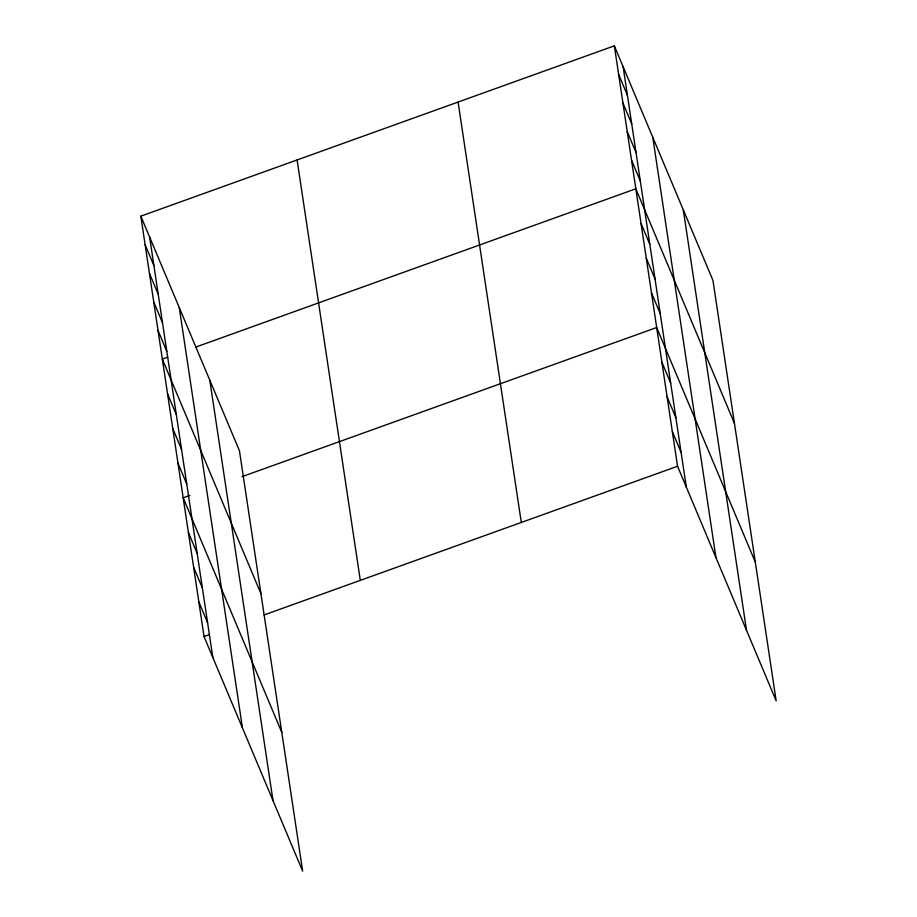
<?xml version="1.0" encoding="UTF-8"?>
<svg xmlns="http://www.w3.org/2000/svg" width="917" height="917" viewBox="0 0 917 917"><rect width="100%" height="100%" fill="white"/><g stroke="black" fill="none" stroke-linecap="round" stroke-linejoin="round"><path stroke-width="1.38" d="M140.84 216.16L239.452 450.751L302.656 871.15L204.044 636.57L140.84 216.16L614.344 45.85L712.956 280.43L776.16 700.84L677.548 466.249L614.344 45.85M167.673 357.183L162.332 359.097L260.944 593.689M195.722 347.084L635.836 188.787L734.448 423.367M189.865 495.432L183.182 497.828L281.794 732.419M241.95 476.691L656.687 327.518L755.299 562.11M204.044 636.57L209.385 634.644M264.142 614.952L677.548 466.249M618.643 74.437L627.423 95.299M622.941 103.025L631.721 123.887M627.239 131.612L636.008 152.474M631.538 160.2L640.307 181.062M641.052 223.473L649.821 244.335M646.267 258.158L655.036 279.02M651.483 292.832L660.251 313.706M661.902 362.204L670.671 383.065M667.117 396.889L675.886 417.751M672.333 431.575L681.102 452.436M145.138 244.747L153.918 265.621M149.437 273.335L158.205 294.208M153.735 301.922L162.504 322.795M158.033 330.51L166.802 351.383M167.547 393.783L176.316 414.644M172.763 428.468L181.532 449.33M177.967 463.154L186.747 484.016M188.398 532.513L197.166 553.387M193.613 567.199L202.382 588.061M198.829 601.884L207.597 622.746M683.314 209.913L746.507 630.311M652.766 137.241L715.959 557.651M623.124 66.712L686.317 487.122M458.087 102.051L521.292 522.461M297.097 159.959L360.301 580.358M209.81 380.223L273.002 800.621M179.262 307.55L242.455 727.96M149.62 237.033L212.813 657.432"/></g></svg>
